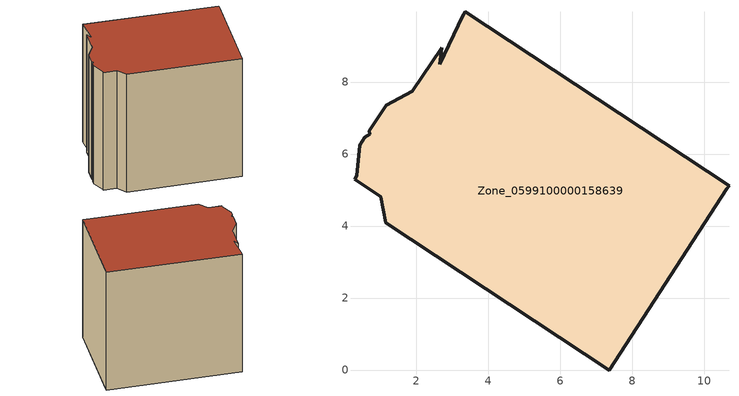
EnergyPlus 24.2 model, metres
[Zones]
Zone_0599100000158639
 floor ground (C_G): 0.34,5.4 0.42,6.25 0.57,6.47 0.7,6.56 0.68,6.64 1.16,7.35 1.89,7.75 2.7,8.96 2.64,8.5 3.29,9.85 3.36,9.95 10.68,5.12 10.62,5.04 7.36,0 1.14,4.1 1.01,4.82 0.28,5.3 z0
 wall outside (C_F): 1.14,4.1 7.36,0 10.62,5.04 10.68,5.12 3.36,9.95 3.29,9.85 2.64,8.5 2.7,8.96 1.89,7.75 1.16,7.35 0.68,6.64 0.7,6.56 0.57,6.47 0.42,6.25 0.34,5.4 0.28,5.3 1.01,4.82 1.14,4.1 z0:8.87
 roof outside (C_R): 3.29,9.85 2.64,8.5 2.7,8.96 1.89,7.75 1.16,7.35 0.68,6.64 0.7,6.56 0.57,6.47 0.42,6.25 0.34,5.4 0.28,5.3 1.01,4.82 1.14,4.1 7.36,0 10.62,5.04 10.68,5.12 3.36,9.95 z8.87
[BUILDING]
Pand.0599100000158639: North Axis=0; Terrain=City; Loads Convergence Tolerance Value=0.04; Temperature Convergence Tolerance Value=0.4; Solar Distribution=FullExterior; Maximum Number of Warmup Days=25; Minimum Number of Warmup Days=1
[Site:Location]
Rotterdam.The.Hague.AP_ZH_NLD Design_Conditions: Latitude=51.96; Longitude=4.45; Time Zone=1; Elevation=-4.5
[SITE:GROUNDTEMPERATURE:BUILDINGSURFACE]
18, 18, 18, 18, 18, 18, 18, 18, 18, 18, 18, 18
[MATERIAL] Thermal Absorptance=0.9; Solar Absorptance=0.7; Visible Absorptance=0.7
Name | Roughness | Thickness | Conductivity | Density | Specific Heat
G.D.1965 | MediumSmooth | 0.15 | 1 | 540 | 1210
F.D.1965 | Rough | 0.3 | 0.857143 | 1920 | 840
R.D.1965 | MediumRough | 0.2 | 0.08 | 1500 | 1000
[CONSTRUCTION]
C_G: G.D.1965
C_F: F.D.1965
C_R: R.D.1965
[ZONE]
Zone_0599100000158639: Type=1; Multiplier=1; Ceiling Height=Autocalculate; Volume=Autocalculate; Floor Area=autocalculate; Part of Total Floor Area=Yes
[ZONEINFILTRATION:DESIGNFLOWRATE]
Infil_Zone_0599100000158639: Zone or ZoneList or Space or SpaceList=Zone_0599100000158639; Schedule=AlwaysOn; Design Flow Rate Calculation Method=Flow/Area; Flow Rate per Floor Area=0.0042; Constant Term Coefficient=1; Temperature Term Coefficient=0; Velocity Term Coefficient=0; Velocity Squared Term Coefficient=0
[HVACTEMPLATE:ZONE:IDEALLOADSAIRSYSTEM]
Zone_0599100000158639: Maximum Heating Supply Air Temperature=50; Minimum Cooling Supply Air Temperature=13; Maximum Heating Supply Air Humidity Ratio=0.0156; Minimum Cooling Supply Air Humidity Ratio=0.0077; Heating Limit=NoLimit; Cooling Limit=NoLimit; Dehumidification Control Type=ConstantSensibleHeatRatio; Cooling Sensible Heat Ratio=0.7; Dehumidification Setpoint=60; Humidification Control Type=None; Humidification Setpoint=30; Outdoor Air Method=None; Outdoor Air Flow Rate per Person=0.00944; Outdoor Air Flow Rate per Zone Floor Area=0; Outdoor Air Flow Rate per Zone=0; Demand Controlled Ventilation Type=None; Outdoor Air Economizer Type=NoEconomizer; Heat Recovery Type=None; Sensible Heat Recovery Effectiveness=0.7; Latent Heat Recovery Effectiveness=0.65
[ZONECONTROL:THERMOSTAT]
ThermostatControl_Zone_0599100000158639: Zone or ZoneList=Zone_0599100000158639; Control Type Schedule=DualSetpointControlType; Control 1=Thermostat_Zone_0599100000158639; Temperature Difference Between Cutout And Setpoint=0
[THERMOSTATSETPOINT:DUALSETPOINT]
Thermostat_Zone_0599100000158639: Heating Setpoint Temperature Schedule=HeatingSetpoint_Zone_0599100000158639; Cooling Setpoint Temperature Schedule=CoolingSetpoint_Zone_0599100000158639
[SCHEDULE:COMPACT]
HeatingSetpoint_Zone_0599100000158639: Through: 12/31, For: AllDays, Until: 24:00, 21
CoolingSetpoint_Zone_0599100000158639: Through: 12/31, For: AllDays, Until: 24:00, 24
DualSetpointControlType: Through: 12/31, For: AllDays, Until: 24:00, 4
AlwaysOn: Through: 12/31, For: AllDays, Until: 24:00, 1
